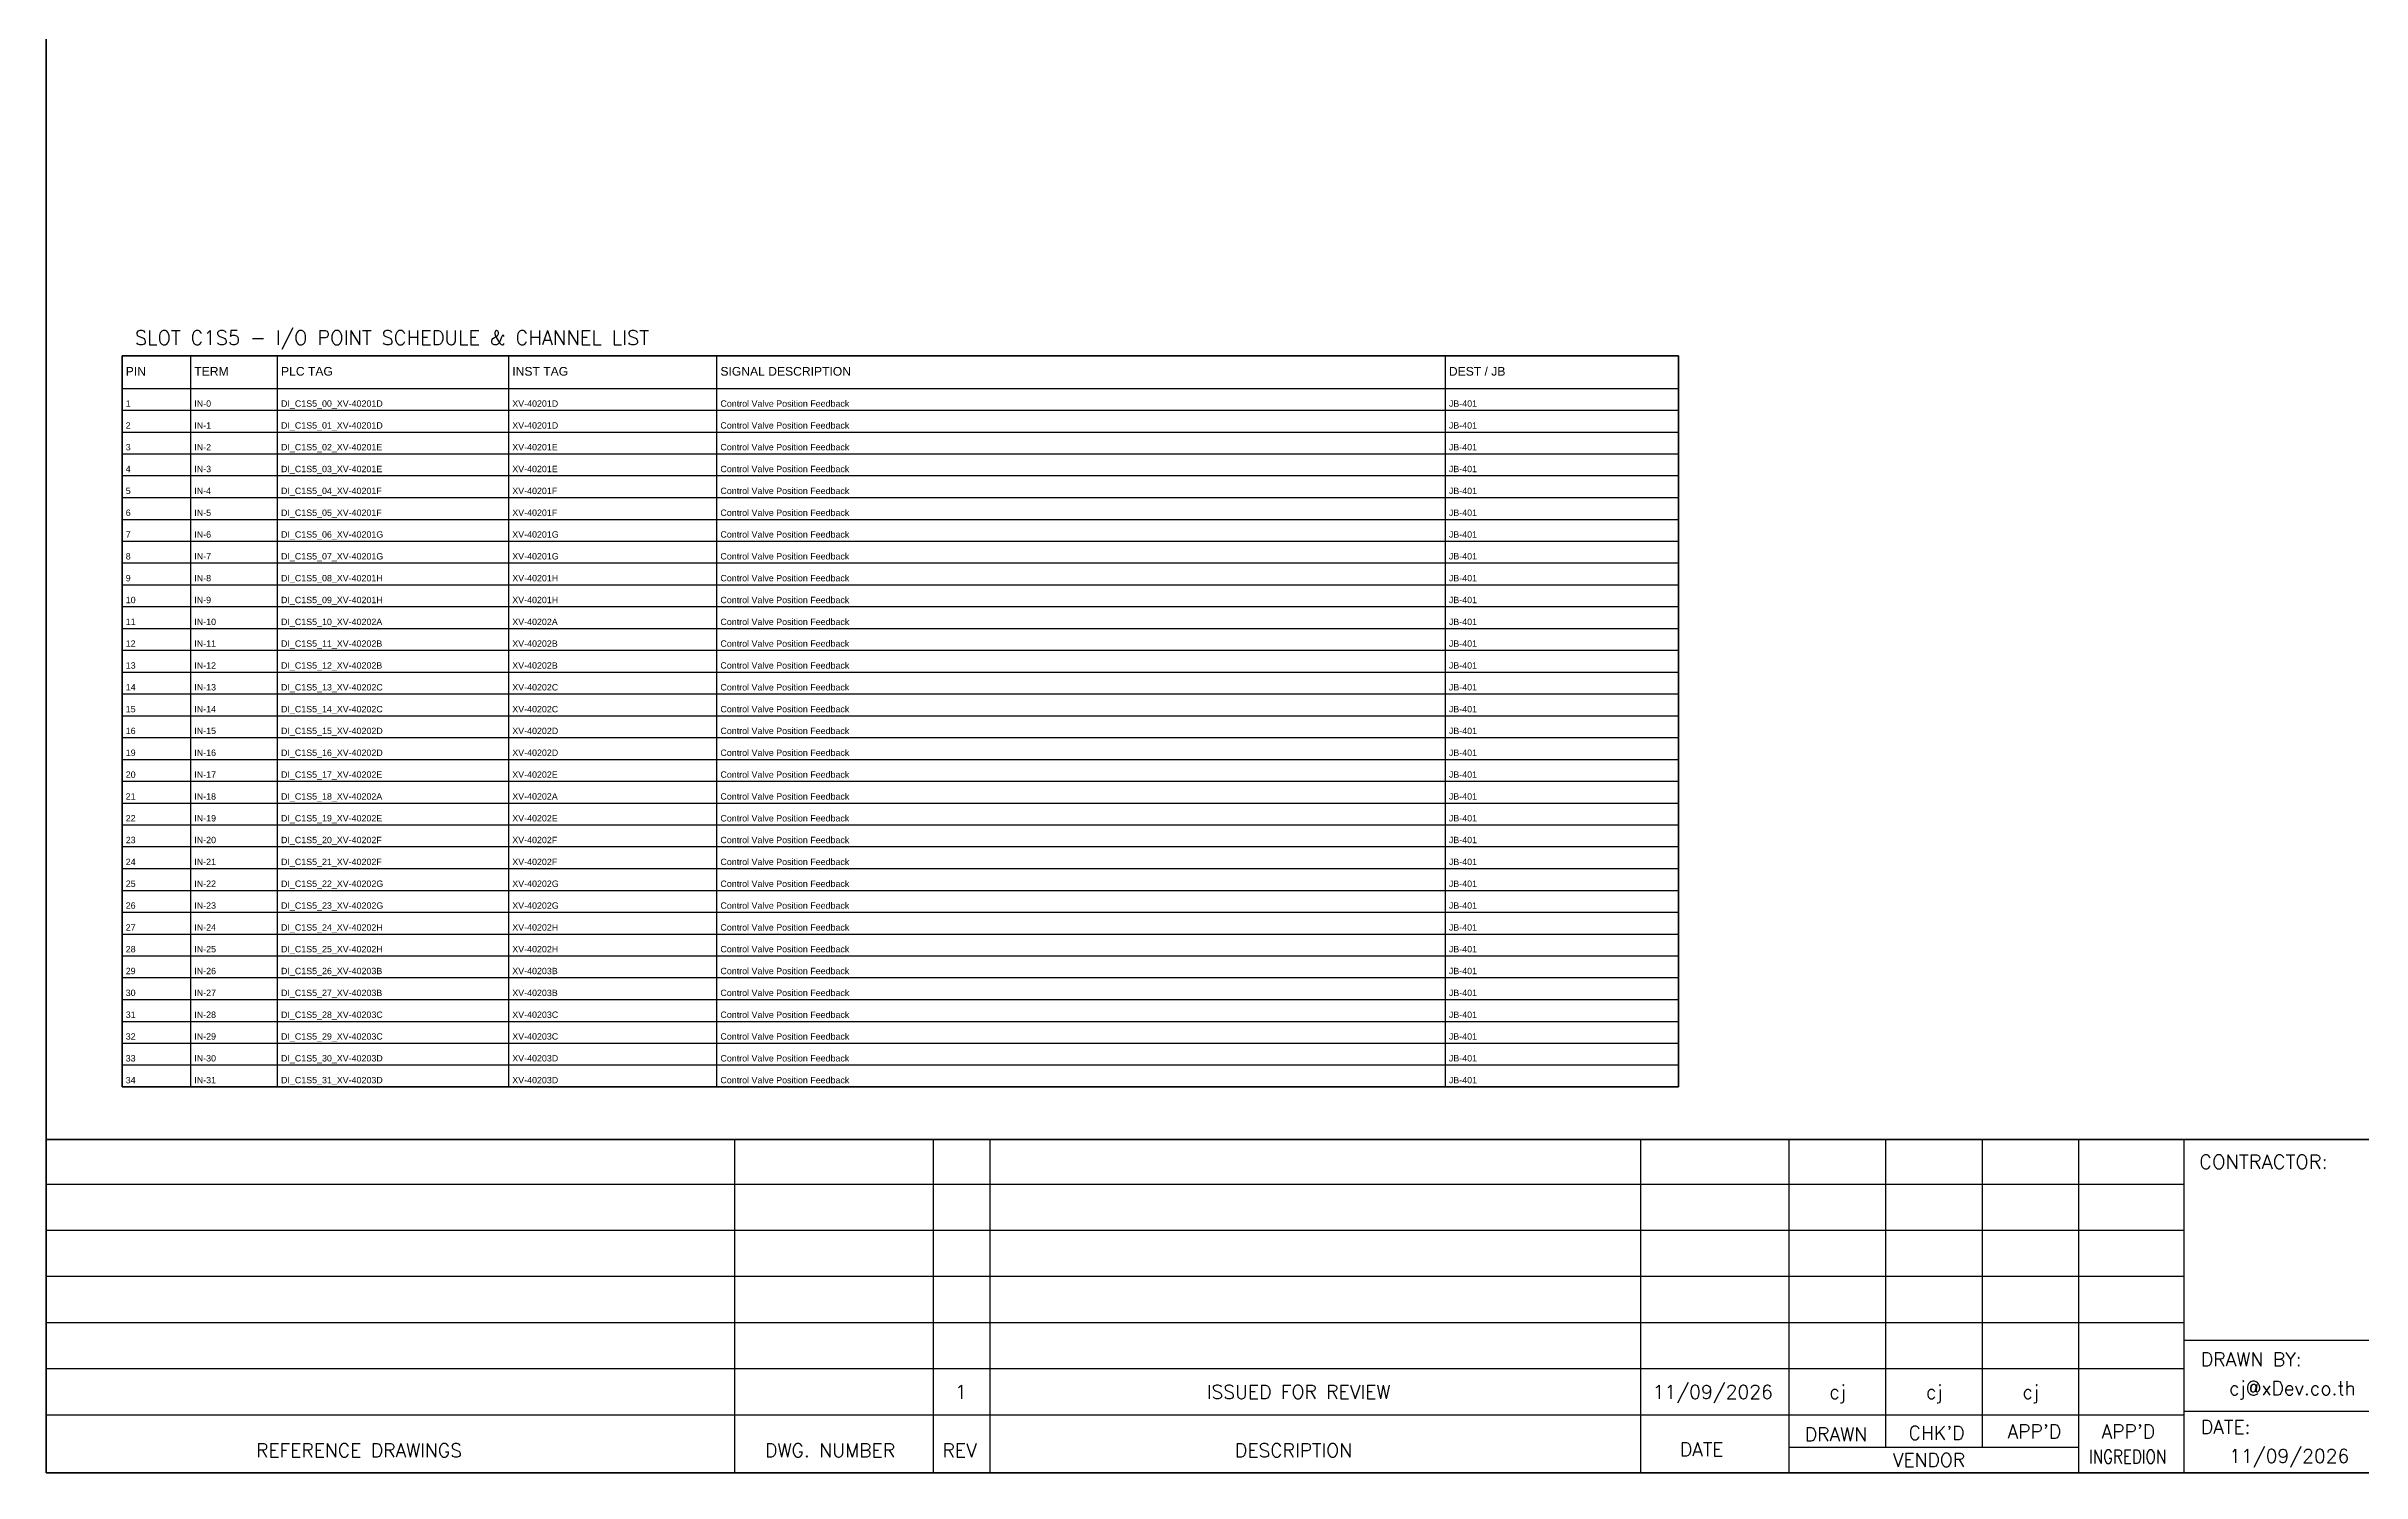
# Model space of a CAD drawing. Header units: millimetres. Extents: x 0 to 54213, y -3004 to 2820.
# Drawn here: x 20967 to 22969, y 0 to 1234 of the extents above; entities that cross this region are included whole.
import ezdxf
from ezdxf.enums import TextEntityAlignment as Align

# ---------------------------------------------------------------- set-up
doc = ezdxf.new("R2010")
doc.units = ezdxf.units.MM
for name, color, linetype in [('GT_1', 9, 'Continuous'), ('HELPPOINT', 7, 'Continuous'), ('MEMBER', 7, 'Continuous')]:
    doc.layers.add(name, color=color, linetype=linetype)
doc.styles.add('ROMANS', font='romans.shx', dxfattribs={"width": 0.85, "height": 25})
doc.styles.get("Standard").update_dxf_attribs({"font": 'arial.ttf'})

msp = doc.modelspace()

# ---------------------------------------------------------------- linework, layer by layer
at = {"color": 7}
for p, q in [((21091.5, 333.8), (21091.5, 965.9)), ((21166.5, 333.8), (21166.5, 965.9)), ((21366.5, 333.8), (21366.5, 965.9)), ((21546.5, 333.8), (21546.5, 965.9)), ((22176.5, 333.8), (22176.5, 965.9)), ((21032.2, 937.9), (22378, 937.9))]:
    msp.add_line(p, q, dxfattribs=at)
at = {"color": 8}
for p, q in [((21032.2, 919), (22378, 919)), ((21032.2, 900.1), (22378, 900.1)), ((21032.2, 881.3), (22378, 881.3)), ((21032.2, 862.4), (22378, 862.4)), ((21032.2, 843.5), (22378, 843.5)), ((21032.2, 824.6), (22378, 824.6)), ((21032.2, 805.8), (22378, 805.8)), ((21032.2, 786.9), (22378, 786.9)), ((21032.2, 768), (22378, 768)), ((21032.2, 749.1), (22378, 749.1)), ((21032.2, 730.2), (22378, 730.2)), ((21032.2, 711.4), (22378, 711.4)), ((21032.2, 692.5), (22378, 692.5)), ((21032.2, 673.6), (22378, 673.6)), ((21032.2, 654.7), (22378, 654.7)), ((21032.2, 635.9), (22378, 635.9)), ((21032.2, 617), (22378, 617)), ((21032.2, 598.1), (22378, 598.1)), ((21032.2, 579.2), (22378, 579.2)), ((21032.2, 560.3), (22378, 560.3)), ((21032.2, 541.5), (22378, 541.5)), ((21032.2, 522.6), (22378, 522.6)), ((21032.2, 503.7), (22378, 503.7)), ((21032.2, 484.8), (22378, 484.8)), ((21032.2, 465.9), (22378, 465.9)), ((21032.2, 447.1), (22378, 447.1)), ((21032.2, 428.2), (22378, 428.2)), ((21032.2, 409.3), (22378, 409.3)), ((21032.2, 390.4), (22378, 390.4)), ((21032.2, 371.6), (22378, 371.6)), ((21032.2, 352.7), (22378, 352.7))]:
    msp.add_line(p, q, dxfattribs=at)
msp.add_lwpolyline([(21032.2, 965.9), (22378, 965.9), (22378, 333.8), (21032.2, 333.8)], close=True)
at = {"color": 7}
msp.add_lwpolyline([(21032.2, 333.8), (22378, 333.8), (22378, 965.9), (21032.2, 965.9), (21032.2, 333.8)], dxfattribs=at)
at = {"layer": 'GT_1', "color": 4}
for p, q in [((21561.9, 0), (21561.9, 288.2)), ((21733.8, 0), (21733.8, 288.2)), ((21782.9, 0), (21782.9, 288.2)), ((22345.6, 0), (22345.6, 288.2)), ((22473.9, 0), (22473.9, 288.2)), ((22557.5, 21.8), (22557.5, 288.2)), ((22641, 21.8), (22641, 288.2)), ((22724.3, 0), (22724.3, 288.2)), ((22815.3, 0), (22815.3, 288.2)), ((22815.3, 249.3), (20966.5, 249.3)), ((22815.3, 209.5), (20966.5, 209.5)), ((22815.3, 169.6), (20966.5, 169.6)), ((22815.3, 129.7), (20966.5, 129.7)), ((23602.3, 114.3), (22815.3, 114.3)), ((22815.3, 89.7), (20966.5, 89.7)), ((22815.2, 49.8), (20966.5, 49.8)), ((23602.3, 52.9), (22815.3, 52.9)), ((22724.3, 21.8), (22473.9, 21.8))]:
    msp.add_line(p, q, dxfattribs=at)
at = {"layer": 'HELPPOINT', "color": 4, "lineweight": 35}
for p, q in [((20966.5, 0), (20966.5, 2704.2)), ((20966.5, 0), (20966.5, 2704.2)), ((24859.8, 0), (20966.5, 0)), ((24859.8, 0), (20966.5, 0))]:
    msp.add_line(p, q, dxfattribs=at)
at = {"layer": 'MEMBER', "color": 4, "lineweight": 35}
msp.add_line((20966.5, 288.2), (24859.8, 288.2), dxfattribs=at)
msp.add_line((20966.5, 288.2), (24859.8, 288.2), dxfattribs=at)

# ---------------------------------------------------------------- texts
at = {"color": 3}
for s, p in [('PIN', (21035.2, 948.9)), ('TERM', (21094.5, 948.9)), ('PLC TAG', (21169.5, 948.9)), ('INST TAG', (21369.5, 948.9)), ('SIGNAL DESCRIPTION', (21549.5, 948.9)), ('DEST / JB', (22179.5, 948.9))]:
    msp.add_text(s, height=7.5, dxfattribs=at).set_placement(p)
at = {"color": 7}
for s, p in [('1', (21035.2, 922)), ('IN-0', (21094.5, 922)), ('DI_C1S5_00_XV-40201D', (21169.5, 922)), ('XV-40201D', (21369.5, 922)), ('Control Valve Position Feedback', (21549.5, 922)), ('JB-401', (22179.5, 922)), ('2', (21035.2, 903.1)), ('IN-1', (21094.5, 903.1)), ('DI_C1S5_01_XV-40201D', (21169.5, 903.1)), ('XV-40201D', (21369.5, 903.1)), ('Control Valve Position Feedback', (21549.5, 903.1)), ('JB-401', (22179.5, 903.1)), ('3', (21035.2, 884.3)), ('IN-2', (21094.5, 884.3)), ('DI_C1S5_02_XV-40201E', (21169.5, 884.3)), ('XV-40201E', (21369.5, 884.3)), ('Control Valve Position Feedback', (21549.5, 884.3)), ('JB-401', (22179.5, 884.3)), ('4', (21035.2, 865.4)), ('IN-3', (21094.5, 865.4)), ('DI_C1S5_03_XV-40201E', (21169.5, 865.4)), ('XV-40201E', (21369.5, 865.4)), ('Control Valve Position Feedback', (21549.5, 865.4)), ('JB-401', (22179.5, 865.4)), ('5', (21035.2, 846.5)), ('IN-4', (21094.5, 846.5)), ('DI_C1S5_04_XV-40201F', (21169.5, 846.5)), ('XV-40201F', (21369.5, 846.5)), ('Control Valve Position Feedback', (21549.5, 846.5)), ('JB-401', (22179.5, 846.5)), ('6', (21035.2, 827.6)), ('IN-5', (21094.5, 827.6)), ('DI_C1S5_05_XV-40201F', (21169.5, 827.6)), ('XV-40201F', (21369.5, 827.6)), ('Control Valve Position Feedback', (21549.5, 827.6)), ('JB-401', (22179.5, 827.6)), ('7', (21035.2, 808.8)), ('IN-6', (21094.5, 808.8)), ('DI_C1S5_06_XV-40201G', (21169.5, 808.8)), ('XV-40201G', (21369.5, 808.8)), ('Control Valve Position Feedback', (21549.5, 808.8)), ('JB-401', (22179.5, 808.8)), ('8', (21035.2, 789.9)), ('IN-7', (21094.5, 789.9)), ('DI_C1S5_07_XV-40201G', (21169.5, 789.9)), ('XV-40201G', (21369.5, 789.9)), ('Control Valve Position Feedback', (21549.5, 789.9)), ('JB-401', (22179.5, 789.9)), ('9', (21035.2, 771)), ('IN-8', (21094.5, 771)), ('DI_C1S5_08_XV-40201H', (21169.5, 771)), ('XV-40201H', (21369.5, 771)), ('Control Valve Position Feedback', (21549.5, 771)), ('JB-401', (22179.5, 771)), ('10', (21035.2, 752.1)), ('IN-9', (21094.5, 752.1)), ('DI_C1S5_09_XV-40201H', (21169.5, 752.1)), ('XV-40201H', (21369.5, 752.1)), ('Control Valve Position Feedback', (21549.5, 752.1)), ('JB-401', (22179.5, 752.1)), ('11', (21035.2, 733.2)), ('IN-10', (21094.5, 733.2)), ('DI_C1S5_10_XV-40202A', (21169.5, 733.2)), ('XV-40202A', (21369.5, 733.2)), ('Control Valve Position Feedback', (21549.5, 733.2)), ('JB-401', (22179.5, 733.2)), ('12', (21035.2, 714.4)), ('13', (21035.2, 695.5)), ('IN-11', (21094.5, 714.4)), ('IN-12', (21094.5, 695.5)), ('DI_C1S5_11_XV-40202B', (21169.5, 714.4)), ('DI_C1S5_12_XV-40202B', (21169.5, 695.5)), ('XV-40202B', (21369.5, 714.4)), ('XV-40202B', (21369.5, 695.5)), ('Control Valve Position Feedback', (21549.5, 714.4)), ('Control Valve Position Feedback', (21549.5, 695.5)), ('JB-401', (22179.5, 714.4)), ('JB-401', (22179.5, 695.5)), ('14', (21035.2, 676.6)), ('IN-13', (21094.5, 676.6)), ('DI_C1S5_13_XV-40202C', (21169.5, 676.6)), ('XV-40202C', (21369.5, 676.6)), ('Control Valve Position Feedback', (21549.5, 676.6)), ('JB-401', (22179.5, 676.6)), ('15', (21035.2, 657.7)), ('IN-14', (21094.5, 657.7)), ('DI_C1S5_14_XV-40202C', (21169.5, 657.7)), ('XV-40202C', (21369.5, 657.7)), ('Control Valve Position Feedback', (21549.5, 657.7)), ('JB-401', (22179.5, 657.7)), ('16', (21035.2, 638.9)), ('IN-15', (21094.5, 638.9)), ('DI_C1S5_15_XV-40202D', (21169.5, 638.9)), ('XV-40202D', (21369.5, 638.9)), ('Control Valve Position Feedback', (21549.5, 638.9)), ('JB-401', (22179.5, 638.9)), ('19', (21035.2, 620)), ('IN-16', (21094.5, 620)), ('DI_C1S5_16_XV-40202D', (21169.5, 620)), ('XV-40202D', (21369.5, 620)), ('Control Valve Position Feedback', (21549.5, 620)), ('JB-401', (22179.5, 620)), ('20', (21035.2, 601.1)), ('IN-17', (21094.5, 601.1)), ('DI_C1S5_17_XV-40202E', (21169.5, 601.1)), ('XV-40202E', (21369.5, 601.1)), ('Control Valve Position Feedback', (21549.5, 601.1)), ('JB-401', (22179.5, 601.1)), ('21', (21035.2, 582.2)), ('IN-18', (21094.5, 582.2)), ('DI_C1S5_18_XV-40202A', (21169.5, 582.2)), ('XV-40202A', (21369.5, 582.2)), ('Control Valve Position Feedback', (21549.5, 582.2)), ('JB-401', (22179.5, 582.2)), ('22', (21035.2, 563.3)), ('IN-19', (21094.5, 563.3)), ('DI_C1S5_19_XV-40202E', (21169.5, 563.3)), ('XV-40202E', (21369.5, 563.3)), ('Control Valve Position Feedback', (21549.5, 563.3)), ('JB-401', (22179.5, 563.3)), ('23', (21035.2, 544.5)), ('IN-20', (21094.5, 544.5)), ('DI_C1S5_20_XV-40202F', (21169.5, 544.5)), ('XV-40202F', (21369.5, 544.5)), ('Control Valve Position Feedback', (21549.5, 544.5)), ('JB-401', (22179.5, 544.5)), ('24', (21035.2, 525.6)), ('IN-21', (21094.5, 525.6)), ('DI_C1S5_21_XV-40202F', (21169.5, 525.6)), ('XV-40202F', (21369.5, 525.6)), ('Control Valve Position Feedback', (21549.5, 525.6)), ('JB-401', (22179.5, 525.6)), ('25', (21035.2, 506.7)), ('IN-22', (21094.5, 506.7)), ('DI_C1S5_22_XV-40202G', (21169.5, 506.7)), ('XV-40202G', (21369.5, 506.7)), ('Control Valve Position Feedback', (21549.5, 506.7)), ('JB-401', (22179.5, 506.7)), ('26', (21035.2, 487.8)), ('IN-23', (21094.5, 487.8)), ('DI_C1S5_23_XV-40202G', (21169.5, 487.8)), ('XV-40202G', (21369.5, 487.8)), ('Control Valve Position Feedback', (21549.5, 487.8)), ('JB-401', (22179.5, 487.8)), ('27', (21035.2, 468.9)), ('IN-24', (21094.5, 468.9)), ('DI_C1S5_24_XV-40202H', (21169.5, 468.9)), ('XV-40202H', (21369.5, 468.9)), ('Control Valve Position Feedback', (21549.5, 468.9)), ('JB-401', (22179.5, 468.9)), ('28', (21035.2, 450.1)), ('IN-25', (21094.5, 450.1)), ('DI_C1S5_25_XV-40202H', (21169.5, 450.1)), ('XV-40202H', (21369.5, 450.1)), ('Control Valve Position Feedback', (21549.5, 450.1)), ('JB-401', (22179.5, 450.1)), ('29', (21035.2, 431.2)), ('IN-26', (21094.5, 431.2)), ('DI_C1S5_26_XV-40203B', (21169.5, 431.2)), ('XV-40203B', (21369.5, 431.2)), ('Control Valve Position Feedback', (21549.5, 431.2)), ('JB-401', (22179.5, 431.2)), ('30', (21035.2, 412.3)), ('IN-27', (21094.5, 412.3)), ('DI_C1S5_27_XV-40203B', (21169.5, 412.3)), ('XV-40203B', (21369.5, 412.3)), ('Control Valve Position Feedback', (21549.5, 412.3)), ('JB-401', (22179.5, 412.3)), ('31', (21035.2, 393.4)), ('IN-28', (21094.5, 393.4)), ('DI_C1S5_28_XV-40203C', (21169.5, 393.4)), ('XV-40203C', (21369.5, 393.4)), ('Control Valve Position Feedback', (21549.5, 393.4)), ('JB-401', (22179.5, 393.4)), ('32', (21035.2, 374.6)), ('33', (21035.2, 355.7)), ('IN-29', (21094.5, 374.6)), ('IN-30', (21094.5, 355.7)), ('DI_C1S5_29_XV-40203C', (21169.5, 374.6)), ('DI_C1S5_30_XV-40203D', (21169.5, 355.7)), ('XV-40203C', (21369.5, 374.6)), ('XV-40203D', (21369.5, 355.7)), ('Control Valve Position Feedback', (21549.5, 374.6)), ('Control Valve Position Feedback', (21549.5, 355.7)), ('JB-401', (22179.5, 374.6)), ('JB-401', (22179.5, 355.7)), ('34', (21035.2, 336.8)), ('IN-31', (21094.5, 336.8)), ('DI_C1S5_31_XV-40203D', (21169.5, 336.8)), ('XV-40203D', (21369.5, 336.8)), ('Control Valve Position Feedback', (21549.5, 336.8)), ('JB-401', (22179.5, 336.8))]:
    msp.add_text(s, height=5.5, dxfattribs=at).set_placement(p)
at = {"layer": 'MEMBER', "color": 4, "ltscale": 0.8, "style": 'ROMANS'}
for s, height, p in [('SLOT C1S5 - I/O POINT SCHEDULE & CHANNEL LIST', 12.35, (21043.1, 975.6)), ('CONTRACTOR:', 12.35, (22828.4, 262.7)), ('DRAWN BY:', 11.88, (22829.9, 92.1)), ('cj@xDev.co.th', 11.875, (22854.3, 67.2)), ("CHK'D", 11.88, (22577.1, 28.5)), ("APP'D", 11.88, (22662.7, 29.7)), ("APP'D", 11.88, (22743.9, 29.7)), ('DATE:', 11.88, (22829.9, 33.6)), ('REFERENCE DRAWINGS', 11.875, (21147.9, 13.4)), ('DWG. NUMBER', 11.875, (21588.1, 13.4)), ('REV', 11.88, (21741.6, 13.4)), ('DESCRIPTION', 11.875, (21994.5, 13.4)), ('DATE', 11.88, (22379.3, 14.2)), ('DRAWN', 11.88, (22487.3, 27.3)), ('11/09/2026', 11.88, (22854.3, 8.5)), ('VENDOR', 11.88, (22563.4, 5.1))]:
    msp.add_text(s, height=height, dxfattribs=at).set_placement(p)
for s, height, p in [('1', 11.9, (21757.4, 69.9)), ('ISSUED FOR REVIEW', 11.875, (22049.5, 69.9)), ('11/09/2026', 11.88, (22407.7, 69.9)), ('cj', 11.88, (22515.6, 69.9)), ('cj', 11.88, (22599.2, 69.9)), ('cj', 11.88, (22682.7, 69.9))]:
    msp.add_text(s, height=height, dxfattribs=at).set_placement(p, align=Align.MIDDLE_CENTER)
at = {"layer": 'MEMBER', "color": 4, "ltscale": 0.8, "style": 'ROMANS', "width": 0.8}
msp.add_text('INGREDION', height=11.88, dxfattribs=at).set_placement((22733.1, 8))

doc.saveas('drawing.dxf')
